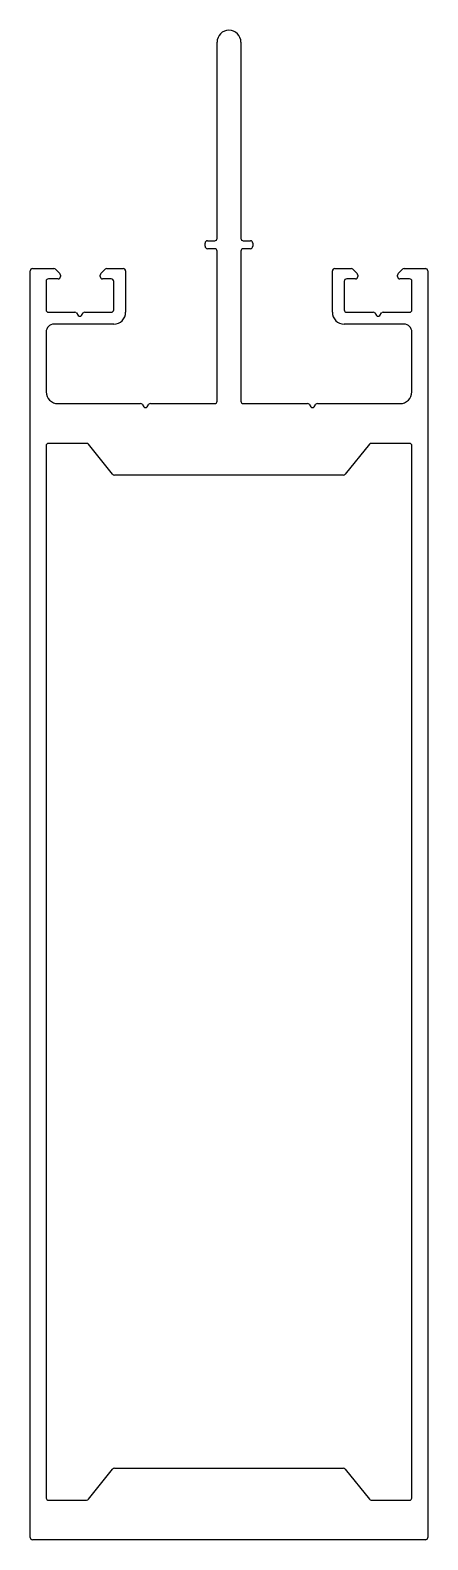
# Model space of a CAD drawing. Extents: x 792 to 842, y 518 to 708.
import ezdxf

# ---------------------------------------------------------------- set-up
doc = ezdxf.new("R2010")
doc.units = 0
doc.layers.get('0').update_dxf_attribs({"linetype": 'CONTINUOUS'})

msp = doc.modelspace()

# ---------------------------------------------------------------- linework, layer by layer
at = {"color": 0}
for p, q in [((815.88, 681.71), (815.88, 706.41)), ((818.88, 706.41), (818.88, 681.71)), ((814.38, 680.71), (814.38, 681.11)), ((814.68, 681.41), (815.58, 681.41)), ((815.58, 680.41), (814.68, 680.41)), ((819.18, 681.41), (820.08, 681.41)), ((820.08, 680.41), (819.18, 680.41)), ((820.38, 681.11), (820.38, 680.71)), ((815.88, 661.21), (815.88, 680.11)), ((818.88, 680.11), (818.88, 661.21)), ((792.38, 518.21), (792.38, 677.61)), ((792.68, 677.91), (795.36, 677.91)), ((795.88, 676.61), (794.68, 676.61)), ((795.57, 677.82), (796.09, 677.3)), ((796.18, 677.08), (796.18, 676.91)), ((801.18, 676.91), (801.18, 677.08)), ((801.27, 677.29), (801.79, 677.82)), ((802.58, 676.61), (801.48, 676.61)), ((802.01, 677.91), (804.08, 677.91)), ((804.38, 677.61), (804.38, 672.41)), ((830.38, 672.41), (830.38, 677.61)), ((830.68, 677.91), (832.76, 677.91)), ((833.28, 676.61), (832.18, 676.61)), ((832.97, 677.82), (833.49, 677.29)), ((833.58, 677.08), (833.58, 676.91)), ((838.58, 676.91), (838.58, 677.08)), ((838.67, 677.3), (839.19, 677.82)), ((840.08, 676.61), (838.88, 676.61)), ((839.41, 677.91), (842.08, 677.91)), ((842.38, 677.61), (842.38, 518.21)), ((794.38, 676.31), (794.38, 672.71)), ((802.88, 672.71), (802.88, 676.31)), ((831.88, 676.31), (831.88, 672.71)), ((840.38, 672.71), (840.38, 676.31)), ((794.68, 672.41), (798.01, 672.41)), ((802.88, 670.91), (795.38, 670.91)), ((798.22, 672.32), (798.42, 672)), ((798.84, 672), (799.04, 672.32)), ((799.26, 672.41), (802.58, 672.41)), ((839.38, 670.91), (831.88, 670.91)), ((832.18, 672.41), (835.51, 672.41)), ((835.72, 672.32), (835.92, 672)), ((836.34, 672), (836.54, 672.32)), ((836.76, 672.41), (840.08, 672.41)), ((794.38, 669.91), (794.38, 662.41)), ((840.38, 662.41), (840.38, 669.91)), ((795.88, 660.91), (806.26, 660.91)), ((806.47, 660.82), (806.67, 660.5)), ((807.09, 660.5), (807.29, 660.82)), ((807.51, 660.91), (815.58, 660.91)), ((819.18, 660.91), (827.26, 660.91)), ((827.47, 660.82), (827.67, 660.5)), ((828.09, 660.5), (828.29, 660.82)), ((828.51, 660.91), (838.88, 660.91)), ((794.38, 655.61), (794.38, 523.16)), ((799.48, 655.91), (794.68, 655.91)), ((802.74, 652.02), (799.72, 655.8)), ((835.05, 655.8), (832.01, 652.01)), ((840.08, 655.91), (835.28, 655.91)), ((840.38, 523.16), (840.38, 655.61)), ((831.77, 651.9), (802.98, 651.91)), ((799.72, 523.02), (802.74, 526.79)), ((802.98, 526.91), (831.77, 526.92)), ((832.01, 526.81), (835.05, 523.02)), ((794.68, 522.91), (799.48, 522.91)), ((835.28, 522.91), (840.08, 522.91)), ((842.08, 517.91), (792.68, 517.91))]:
    msp.add_line(p, q, dxfattribs=at)
for centre, radius, start, end in [((817.38, 706.41), 1.5, 360, 180), ((814.68, 681.11), 0.3, 90, 180), ((814.68, 680.71), 0.3, 180, 270), ((815.58, 681.71), 0.3, 270, 360), ((815.58, 680.11), 0.3, 0, 90), ((819.18, 681.71), 0.3, 180, 270), ((819.18, 680.11), 0.3, 90, 180), ((820.08, 681.11), 0.3, 0, 90), ((820.08, 680.71), 0.3, 270, 0), ((792.68, 677.61), 0.3, 90, 180), ((794.68, 676.31), 0.3, 90, 180), ((795.36, 677.61), 0.3, 45, 90), ((795.88, 676.91), 0.3, 270, 0), ((795.88, 677.08), 0.3, 0, 45), ((801.48, 677.08), 0.3, 135, 180), ((801.48, 676.91), 0.3, 180, 270.0983), ((802.01, 677.61), 0.3, 90.0596, 135), ((802.58, 676.31), 0.3, 0, 90.0983), ((804.08, 677.61), 0.3, 360, 90.0596), ((830.68, 677.61), 0.3, 89.9404, 180), ((832.18, 676.31), 0.3, 89.9017, 180), ((832.76, 677.61), 0.3, 45, 89.9404), ((833.28, 676.91), 0.3, 269.9017, 360), ((833.28, 677.08), 0.3, 360, 45), ((838.88, 677.08), 0.3, 135, 180), ((838.88, 676.91), 0.3, 180, 270), ((839.41, 677.61), 0.3, 90, 135), ((840.08, 676.31), 0.3, 360, 90), ((842.08, 677.61), 0.3, 0, 90), ((794.68, 672.71), 0.3, 180, 270), ((802.58, 672.71), 0.3, 270, 0), ((832.18, 672.71), 0.3, 180, 270), ((840.08, 672.71), 0.3, 270, 0), ((795.38, 669.91), 1, 90, 180), ((798.01, 672.11), 0.3, 45, 90), ((798.63, 672.21), 0.3, 225, 315), ((799.26, 672.11), 0.3, 90, 135), ((802.88, 672.41), 1.5, 270, 0), ((831.88, 672.41), 1.5, 180, 270), ((835.51, 672.11), 0.3, 45, 90), ((836.13, 672.21), 0.3, 225, 315), ((836.76, 672.11), 0.3, 90, 135), ((839.38, 669.91), 1, 0, 90), ((795.88, 662.41), 1.5, 180, 270), ((815.58, 661.21), 0.3, 270, 0), ((819.18, 661.21), 0.3, 180, 270), ((838.88, 662.41), 1.5, 270, 0), ((806.26, 660.61), 0.3, 45, 90), ((806.88, 660.71), 0.3, 225, 315), ((807.51, 660.61), 0.3, 90, 135), ((827.26, 660.61), 0.3, 45, 90), ((827.88, 660.71), 0.3, 225, 315), ((828.51, 660.61), 0.3, 90, 135), ((794.68, 655.61), 0.3, 90, 180), ((799.48, 655.61), 0.3, 38.7752, 90), ((835.28, 655.61), 0.3, 90, 141.2248), ((840.08, 655.61), 0.3, 0, 90), ((802.98, 652.21), 0.3, 218.7576, 269.9762), ((831.77, 652.2), 0.3, 269.9762, 321.2424), ((802.98, 526.61), 0.3, 90.0238, 141.2365), ((831.77, 526.62), 0.3, 38.7635, 90.0238), ((794.66, 523.18), 0.276, 185.1944, 275.1944), ((799.48, 523.21), 0.3, 270, 321.2248), ((835.28, 523.21), 0.3, 218.7752, 270), ((840.11, 523.18), 0.276, 264.8056, 354.8056), ((792.68, 518.21), 0.3, 180, 270), ((842.08, 518.21), 0.3, 270, 360)]:
    msp.add_arc(centre, radius, start, end, dxfattribs=at)

doc.saveas('drawing.dxf')
